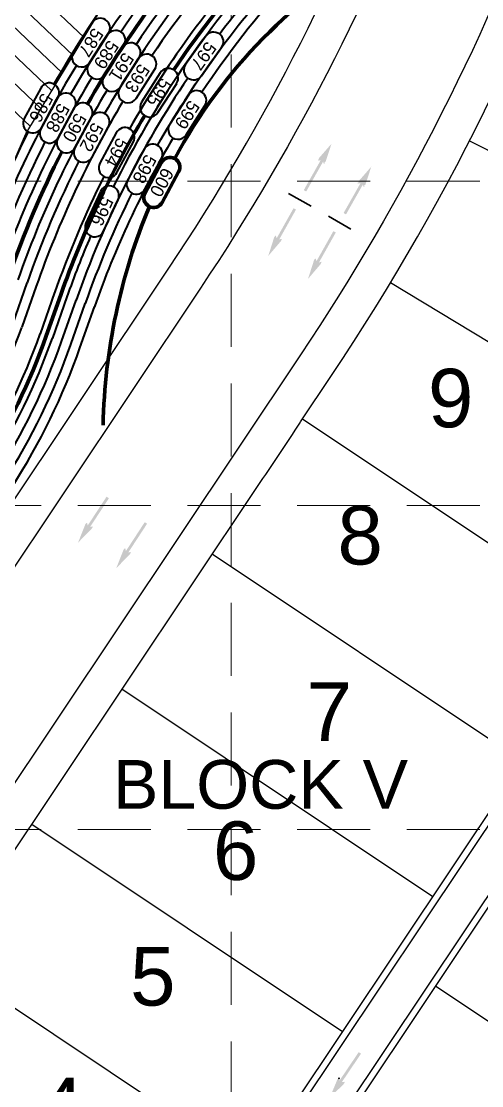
# Model space of a CAD drawing. Header units: inches. Extents: x -5337 to 1057, y 15227 to 19227.
# Drawn here: x -1705.8 to -1564.1, y 16948.4 to 17276 of the extents above; entities that cross this region are included whole.
import ezdxf
from ezdxf.enums import TextEntityAlignment as Align

# ---------------------------------------------------------------- set-up
doc = ezdxf.new("R2010")
doc.units = ezdxf.units.IN
doc.header["$LTSCALE"] = 150
doc.header["$MEASUREMENT"] = 0
doc.linetypes.add('HIDDEN', pattern=[0.375, 0.25, -0.125])
for name, color, linetype in [('1 BLOCK NUMBERS', 7, 'Continuous'), ('1 LOT NUMBER', 7, 'Continuous'), ('COMT-MIN', 84, 'Continuous'), ('CONT-MJR', 84, 'Continuous'), ('grid', 7, 'HIDDEN'), ('LOTLINE', 7, 'Continuous'), ('PAVING', 7, 'Continuous'), ('ROW', 7, 'Continuous')]:
    doc.layers.add(name, color=color, linetype=linetype)
doc.styles.get("Standard").update_dxf_attribs({"font": 'ARIAL.TTF', "height": 25})
doc.styles.add('Style-ENGINEERING', font='ENGINEERING.shx')

msp = doc.modelspace()

# ---------------------------------------------------------------- hatches: boundary and pattern name
at = {"layer": 'PAVING', "linetype": 'Continuous', "lineweight": 30}
h = msp.add_hatch(color=256, dxfattribs=at)
edge = h.paths.add_edge_path()
edge.add_line((-1612.7, 17232.07), (-1612.87, 17232.79))
edge.add_line((-1612.87, 17232.79), (-1618.08, 17223.58))
edge.add_line((-1618.08, 17223.58), (-1618.83, 17224))
edge.add_line((-1618.83, 17224), (-1613.62, 17233.21))
edge.add_line((-1613.62, 17233.21), (-1614.42, 17233.03))
edge.add_line((-1614.42, 17233.03), (-1614.42, 17233.03))
edge.add_ellipse((-1614.19, 17233.52), major_axis=(-0.276, -0.487), ratio=0.285714, start_angle=-125.8315, end_angle=14.4967, ccw=False)
edge.add_line((-1614.14, 17233.87), (-1614.14, 17233.87))
edge.add_line((-1614.14, 17233.87), (-1610.29, 17238.28))
edge.add_line((-1610.29, 17238.28), (-1612.13, 17232.72))
edge.add_line((-1612.13, 17232.72), (-1612.13, 17232.73))
edge.add_ellipse((-1612.4, 17232.51), major_axis=(-0.276, -0.487), ratio=0.285714, start_angle=-17.1827, end_angle=124.7269, ccw=False)
edge.add_line((-1612.7, 17232.07), (-1612.7, 17232.07))
edge.add_line((-1612.7, 17232.07), (-1612.7, 17232.07))
edge.add_line((-1612.7, 17232.07), (-1612.7, 17232.07))
h = msp.add_hatch(color=256, dxfattribs=at)
edge = h.paths.add_edge_path()
edge.add_line((-1600.45, 17225.03), (-1600.62, 17225.74))
edge.add_line((-1600.62, 17225.74), (-1605.83, 17216.53))
edge.add_line((-1605.83, 17216.53), (-1606.58, 17216.95))
edge.add_line((-1606.58, 17216.95), (-1601.36, 17226.16))
edge.add_line((-1601.36, 17226.16), (-1602.16, 17225.99))
edge.add_line((-1602.16, 17225.99), (-1602.17, 17225.99))
edge.add_ellipse((-1601.93, 17226.48), major_axis=(-0.276, -0.487), ratio=0.285714, start_angle=-125.8315, end_angle=14.4967, ccw=False)
edge.add_line((-1601.89, 17226.83), (-1601.88, 17226.82))
edge.add_line((-1601.88, 17226.82), (-1598.04, 17231.23))
edge.add_line((-1598.04, 17231.23), (-1599.87, 17225.68))
edge.add_line((-1599.87, 17225.68), (-1599.87, 17225.68))
edge.add_ellipse((-1600.14, 17225.47), major_axis=(-0.276, -0.487), ratio=0.285714, start_angle=-17.1827, end_angle=124.7269, ccw=False)
edge.add_line((-1600.45, 17225.03), (-1600.45, 17225.03))
edge.add_line((-1600.45, 17225.03), (-1600.45, 17225.03))
edge.add_line((-1600.45, 17225.03), (-1600.45, 17225.03))
h = msp.add_hatch(color=256, dxfattribs=at)
edge = h.paths.add_edge_path()
edge.add_line((-1625.71, 17209), (-1626.41, 17208.77))
edge.add_line((-1626.41, 17208.77), (-1621.23, 17218))
edge.add_line((-1621.23, 17218), (-1621.98, 17218.42))
edge.add_line((-1621.98, 17218.42), (-1627.16, 17209.2))
edge.add_line((-1627.16, 17209.2), (-1627.42, 17209.97))
edge.add_line((-1627.42, 17209.97), (-1627.42, 17209.97))
edge.add_ellipse((-1627.72, 17209.52), major_axis=(0.274, 0.488), ratio=0.285714, start_angle=345.5033, end_angle=485.8315)
edge.add_line((-1628, 17209.3), (-1628, 17209.3))
edge.add_line((-1628, 17209.3), (-1629.77, 17203.73))
edge.add_line((-1629.77, 17203.73), (-1625.97, 17208.17))
edge.add_line((-1625.97, 17208.17), (-1625.98, 17208.17))
edge.add_ellipse((-1625.93, 17208.51), major_axis=(0.274, 0.488), ratio=0.285714, start_angle=235.2731, end_angle=377.1827)
edge.add_line((-1625.71, 17209), (-1625.71, 17209))
edge.add_line((-1625.71, 17209), (-1625.71, 17209))
edge.add_line((-1625.71, 17209), (-1625.71, 17209))
h = msp.add_hatch(color=256, dxfattribs=at)
edge = h.paths.add_edge_path()
edge.add_line((-1613.46, 17201.95), (-1614.16, 17201.73))
edge.add_line((-1614.16, 17201.73), (-1608.97, 17210.96))
edge.add_line((-1608.97, 17210.96), (-1609.72, 17211.38))
edge.add_line((-1609.72, 17211.38), (-1614.91, 17202.15))
edge.add_line((-1614.91, 17202.15), (-1615.17, 17202.93))
edge.add_line((-1615.17, 17202.93), (-1615.17, 17202.93))
edge.add_ellipse((-1615.47, 17202.48), major_axis=(0.274, 0.488), ratio=0.285714, start_angle=345.5033, end_angle=485.8315)
edge.add_line((-1615.74, 17202.25), (-1615.74, 17202.25))
edge.add_line((-1615.74, 17202.25), (-1617.52, 17196.68))
edge.add_line((-1617.52, 17196.68), (-1613.72, 17201.12))
edge.add_line((-1613.72, 17201.12), (-1613.72, 17201.12))
edge.add_ellipse((-1613.68, 17201.47), major_axis=(0.274, 0.488), ratio=0.285714, start_angle=235.2731, end_angle=377.1827)
edge.add_line((-1613.46, 17201.95), (-1613.46, 17201.95))
edge.add_line((-1613.46, 17201.95), (-1613.46, 17201.95))
edge.add_line((-1613.46, 17201.95), (-1613.46, 17201.95))
at = {"layer": 'PAVING'}
h = msp.add_hatch(color=256, dxfattribs=at)
edge = h.paths.add_edge_path()
edge.add_line((-1683.89, 17120.49), (-1684.61, 17120.31))
edge.add_line((-1684.61, 17120.31), (-1678.81, 17129.17))
edge.add_line((-1678.81, 17129.17), (-1679.53, 17129.64))
edge.add_line((-1679.53, 17129.64), (-1685.33, 17120.78))
edge.add_line((-1685.33, 17120.78), (-1685.53, 17121.57))
edge.add_line((-1685.53, 17121.57), (-1685.53, 17121.57))
edge.add_ellipse((-1685.86, 17121.14), major_axis=(0.306, 0.469), ratio=0.285714, start_angle=345.5033, end_angle=485.8315)
edge.add_line((-1686.15, 17120.94), (-1686.15, 17120.94))
edge.add_line((-1686.15, 17120.94), (-1688.3, 17115.5))
edge.add_line((-1688.3, 17115.5), (-1684.21, 17119.67))
edge.add_line((-1684.21, 17119.67), (-1684.21, 17119.67))
edge.add_ellipse((-1684.15, 17120.01), major_axis=(0.306, 0.469), ratio=0.285714, start_angle=235.2731, end_angle=377.1827)
edge.add_line((-1683.89, 17120.49), (-1683.89, 17120.49))
edge.add_line((-1683.89, 17120.49), (-1683.89, 17120.49))
edge.add_line((-1683.89, 17120.49), (-1683.89, 17120.49))
h = msp.add_hatch(color=256, dxfattribs=at)
edge = h.paths.add_edge_path()
edge.add_line((-1672.13, 17112.64), (-1672.85, 17112.46))
edge.add_line((-1672.85, 17112.46), (-1667.06, 17121.32))
edge.add_line((-1667.06, 17121.32), (-1667.78, 17121.79))
edge.add_line((-1667.78, 17121.79), (-1673.57, 17112.93))
edge.add_line((-1673.57, 17112.93), (-1673.78, 17113.72))
edge.add_line((-1673.78, 17113.72), (-1673.78, 17113.72))
edge.add_ellipse((-1674.11, 17113.29), major_axis=(0.306, 0.469), ratio=0.285714, start_angle=345.5033, end_angle=485.8315)
edge.add_line((-1674.39, 17113.09), (-1674.39, 17113.09))
edge.add_line((-1674.39, 17113.09), (-1676.54, 17107.65))
edge.add_line((-1676.54, 17107.65), (-1672.45, 17111.82))
edge.add_line((-1672.45, 17111.82), (-1672.45, 17111.82))
edge.add_ellipse((-1672.39, 17112.16), major_axis=(0.306, 0.469), ratio=0.285714, start_angle=235.2731, end_angle=377.1827)
edge.add_line((-1672.14, 17112.64), (-1672.13, 17112.64))
edge.add_line((-1672.13, 17112.64), (-1672.13, 17112.64))
edge.add_line((-1672.13, 17112.64), (-1672.13, 17112.64))
at = {"layer": 'PAVING', "linetype": 'Continuous', "lineweight": 30}
h = msp.add_hatch(color=256, dxfattribs=at)
edge = h.paths.add_edge_path()
edge.add_line((-1606.32, 16949.56), (-1607.13, 16949.45))
edge.add_line((-1607.13, 16949.45), (-1601.21, 16958.22))
edge.add_line((-1601.21, 16958.22), (-1601.92, 16958.7))
edge.add_line((-1601.92, 16958.7), (-1607.84, 16949.93))
edge.add_line((-1607.84, 16949.93), (-1607.95, 16950.65))
edge.add_line((-1607.95, 16950.65), (-1607.95, 16950.66))
edge.add_ellipse((-1608.29, 16950.24), major_axis=(0.313, 0.464), ratio=0.285714, start_angle=342.8173, end_angle=484.7269)
edge.add_line((-1608.58, 16950.05), (-1608.58, 16950.05))
edge.add_line((-1608.58, 16950.05), (-1610.84, 16944.66))
edge.add_line((-1610.84, 16944.66), (-1606.66, 16948.75))
edge.add_line((-1606.66, 16948.75), (-1606.66, 16948.75))
edge.add_ellipse((-1606.59, 16949.09), major_axis=(0.313, 0.464), ratio=0.285714, start_angle=234.1685, end_angle=374.4967)
edge.add_line((-1606.32, 16949.56), (-1606.32, 16949.56))
edge.add_line((-1606.32, 16949.56), (-1606.32, 16949.56))

# ---------------------------------------------------------------- linework, layer by layer
at = {"color": 5}
for p, q in [((-1771.78, 17352.1), (-1686.45, 17270.96)), ((-1776.11, 17347.59), (-1689.76, 17265.48)), ((-1779.82, 17342.49), (-1693.06, 17260)), ((-1782.66, 17336.57), (-1696.37, 17254.52)), ((-1785.25, 17330.4), (-1699.68, 17249.04)), ((-1787.75, 17324.16), (-1702.98, 17243.56)), ((-1704.33, 17241.33), (-1682.29, 17277.84)), ((-1720.63, 17204.15), (-1704.33, 17241.33))]:
    msp.add_line(p, q, dxfattribs=at)
at = {"layer": 'COMT-MIN', "color": 5, "linetype": 'Continuous', "lineweight": 40}
for p, q in [((-1683.97, 17275.51), (-1689.72, 17266.53)), ((-1683.97, 17275.51), (-1683.97, 17275.51)), ((-1679.26, 17271.76), (-1685.02, 17262.78)), ((-1684.67, 17263.29), (-1678.92, 17272.27)), ((-1679.26, 17271.76), (-1679.26, 17271.76)), ((-1678.92, 17272.27), (-1678.92, 17272.27)), ((-1648.99, 17271.36), (-1655.19, 17262.68)), ((-1648.99, 17271.36), (-1648.99, 17271.36)), ((-1674.59, 17267.95), (-1680.34, 17258.97)), ((-1679.96, 17259.54), (-1674.21, 17268.52)), ((-1674.59, 17267.95), (-1674.59, 17267.95)), ((-1674.21, 17268.52), (-1674.21, 17268.52)), ((-1650.32, 17259.19), (-1644.11, 17267.86)), ((-1644.11, 17267.86), (-1644.11, 17267.86)), ((-1675.29, 17255.74), (-1669.54, 17264.72)), ((-1669.54, 17264.72), (-1669.54, 17264.72)), ((-1684.67, 17263.29), (-1684.67, 17263.29)), ((-1669.71, 17264.46), (-1675.46, 17255.48)), ((-1670.41, 17252.24), (-1664.65, 17261.22)), ((-1669.71, 17264.46), (-1669.71, 17264.46)), ((-1664.65, 17261.22), (-1664.65, 17261.22)), ((-1679.96, 17259.54), (-1679.96, 17259.54)), ((-1663, 17260.09), (-1668.76, 17251.11)), ((-1663, 17260.09), (-1663, 17260.09)), ((-1650.32, 17259.19), (-1650.32, 17259.19)), ((-1699.78, 17255.41), (-1704.85, 17246.02)), ((-1699.78, 17255.41), (-1699.78, 17255.41)), ((-1675.29, 17255.74), (-1675.29, 17255.74)), ((-1663.71, 17247.87), (-1657.95, 17256.85)), ((-1657.95, 17256.85), (-1657.95, 17256.85)), ((-1694.65, 17252.29), (-1699.72, 17242.9)), ((-1699.57, 17243.17), (-1694.5, 17252.56)), ((-1694.65, 17252.29), (-1694.65, 17252.29)), ((-1694.5, 17252.56), (-1694.5, 17252.56)), ((-1670.41, 17252.24), (-1670.41, 17252.24)), ((-1654.34, 17253.25), (-1660.1, 17244.27)), ((-1654.35, 17253.25), (-1654.34, 17253.25)), ((-1689.46, 17249.28), (-1694.53, 17239.89)), ((-1694.44, 17240.05), (-1689.37, 17249.44)), ((-1689.46, 17249.28), (-1689.46, 17249.28)), ((-1689.37, 17249.44), (-1689.37, 17249.44)), ((-1655.05, 17241.04), (-1649.29, 17250.02)), ((-1649.29, 17250.02), (-1649.29, 17250.02)), ((-1684.22, 17246.36), (-1689.28, 17236.97)), ((-1689.25, 17237.04), (-1684.18, 17246.43)), ((-1684.22, 17246.36), (-1684.22, 17246.36)), ((-1684.18, 17246.43), (-1684.18, 17246.43)), ((-1663.71, 17247.87), (-1663.71, 17247.87)), ((-1699.57, 17243.17), (-1699.57, 17243.17)), ((-1684, 17234.12), (-1678.94, 17243.51)), ((-1676.53, 17241.67), (-1681.6, 17232.28)), ((-1678.94, 17243.51), (-1678.94, 17243.51)), ((-1676.53, 17241.67), (-1676.53, 17241.67)), ((-1694.44, 17240.05), (-1694.44, 17240.05)), ((-1676.32, 17229.44), (-1671.25, 17238.82)), ((-1671.25, 17238.82), (-1671.25, 17238.82)), ((-1655.05, 17241.04), (-1655.05, 17241.04)), ((-1689.25, 17237.04), (-1689.25, 17237.04)), ((-1667.93, 17236.57), (-1673, 17227.18)), ((-1667.93, 17236.57), (-1667.93, 17236.57)), ((-1684, 17234.12), (-1684, 17234.12)), ((-1667.72, 17224.33), (-1662.65, 17233.72)), ((-1662.65, 17233.72), (-1662.65, 17233.72)), ((-1676.32, 17229.44), (-1676.32, 17229.44)), ((-1681.43, 17223.56), (-1685.9, 17213.87)), ((-1681.43, 17223.56), (-1681.43, 17223.56)), ((-1667.72, 17224.33), (-1667.72, 17224.33)), ((-1680.45, 17211.36), (-1675.98, 17221.05)), ((-1675.98, 17221.05), (-1675.98, 17221.05)), ((-1680.45, 17211.36), (-1680.45, 17211.36)), ((-1704.02, 17195.42), (-1708.47, 17182.76)), ((-1701.19, 17194.43), (-1705.64, 17181.77)), ((-1704.02, 17195.42), (-1704.02, 17195.42)), ((-1701.19, 17194.43), (-1701.19, 17194.43)), ((-1695.53, 17192.44), (-1699.98, 17179.78)), ((-1695.53, 17192.44), (-1695.53, 17192.44)), ((-1691.75, 17191.11), (-1696.21, 17178.45)), ((-1693.38, 17177.45), (-1688.92, 17190.11)), ((-1691.75, 17191.11), (-1691.75, 17191.11)), ((-1688.92, 17190.11), (-1688.92, 17190.11)), ((-1690.55, 17176.46), (-1686.09, 17189.12)), ((-1687.72, 17175.46), (-1683.26, 17188.12)), ((-1686.09, 17189.12), (-1686.09, 17189.12)), ((-1683.26, 17188.12), (-1683.26, 17188.12)), ((-1705.64, 17181.77), (-1705.64, 17181.77)), ((-1699.98, 17179.78), (-1699.98, 17179.78)), ((-1696.21, 17178.45), (-1696.21, 17178.45)), ((-1693.38, 17177.45), (-1693.38, 17177.45)), ((-1690.55, 17176.46), (-1690.55, 17176.46)), ((-1687.72, 17175.46), (-1687.72, 17175.46))]:
    msp.add_line(p, q, dxfattribs=at)
for centre, radius, start, end in [((-1405.92, 17090.56), 334, 137.8021, 150.1864), ((-1405.92, 17090.56), 328, 137.8021, 150.2137), ((-1405.92, 17090.56), 325, 137.8021, 145.9228), ((-1405.92, 17090.56), 319, 137.8021, 146.0184), ((-1405.92, 17090.56), 316, 137.8021, 150.2068), ((-1405.92, 17090.56), 313, 137.8021, 146.0494), ((-1405.92, 17090.56), 303, 137.8021, 153.6549), ((-1405.92, 17090.56), 307, 137.8021, 150.253), ((-1405.92, 17090.56), 294, 137.8021, 146.1891), ((-1681.44, 17273.89), 3, 327.3387, 147.3387), ((-1676.73, 17270.14), 3, 327.3387, 147.3387), ((-1646.55, 17269.61), 3, 324.405, 144.405), ((-1672.06, 17266.33), 3, 327.3387, 147.3387), ((-1687.2, 17264.91), 3, 147.3387, 327.3387), ((-1667.18, 17262.84), 3, 327.3387, 147.3387), ((-1405.92, 17090.56), 331, 148.7272, 160.6195), ((-1682.49, 17261.16), 3, 147.3387, 327.3387), ((-1660.48, 17258.47), 3, 327.3387, 147.3387), ((-1652.75, 17260.94), 3, 144.405, 324.405), ((-1405.92, 17090.56), 325, 148.8614, 160.6195), ((-1405.92, 17090.56), 300, 145.958, 160.6195), ((-1677.82, 17257.35), 3, 147.3387, 327.3387), ((-1405.92, 17090.56), 319, 149.0122, 160.6195), ((-1697.14, 17253.98), 3, 331.6472, 151.6472), ((-1672.94, 17253.86), 3, 147.3387, 327.3387), ((-1692.01, 17250.86), 3, 331.6472, 151.6472), ((-1651.82, 17251.63), 3, 327.3387, 147.3387), ((-1405.92, 17090.56), 313, 149.1005, 160.6195), ((-1686.82, 17247.85), 3, 331.6472, 151.6472), ((-1666.23, 17249.49), 3, 147.3387, 327.3387), ((-1702.21, 17244.59), 3, 151.6472, 331.6472), ((-1681.58, 17244.93), 3, 331.6472, 151.6472), ((-1405.92, 17090.56), 334, 153.0457, 160.6195), ((-1697.08, 17241.48), 3, 151.6472, 331.6472), ((-1673.89, 17240.25), 3, 331.6472, 151.6472), ((-1657.58, 17242.65), 3, 147.3387, 327.3387), ((-1405.92, 17090.56), 328, 153.1254, 160.6195), ((-1691.89, 17238.46), 3, 151.6472, 331.6472), ((-1405.92, 17090.56), 294, 149.4371, 160.6195), ((-1686.64, 17235.55), 3, 151.6472, 331.6472), ((-1665.29, 17235.14), 3, 331.6472, 151.6472), ((-1405.92, 17090.56), 316, 153.2291, 160.6195), ((-1678.96, 17230.86), 3, 151.6472, 331.6472), ((-1405.92, 17090.56), 307, 153.3639, 160.6195), ((-1678.71, 17222.3), 3, 335.2583, 155.2583), ((-1670.36, 17225.75), 3, 151.6472, 331.6472), ((-1405.92, 17090.56), 297, 153.5006, 160.6195), ((-1683.17, 17212.61), 3, 155.2583, 335.2583), ((-1405.92, 17090.56), 303, 156.8069, 160.6195), ((-1882.04, 17243.82), 187, 314.1719, 340.6195), ((-1882.04, 17243.82), 193, 314.1719, 340.6195), ((-1882.04, 17243.82), 197, 314.1719, 340.6195), ((-1882.04, 17243.82), 200, 314.1719, 340.6195), ((-1882.04, 17243.82), 203, 314.1719, 340.6195), ((-1882.04, 17243.82), 206, 314.1719, 340.6195)]:
    msp.add_arc(centre, radius, start, end, dxfattribs=at)
at = {"layer": 'COMT-MIN', "color": 5, "linetype": 'Continuous', "lineweight": 40, "extrusion": (0, 0, -1)}
for radius, start in [(300, 37.2255), (297, 29.7149)]:
    msp.add_arc((1405.92, 17090.56), radius, start, 42.1979, dxfattribs=at)
at = {"layer": 'CONT-MJR', "color": 5, "linetype": 'Continuous', "lineweight": 70}
for p, q in [((-1662.62, 17232.47), (-1667.69, 17223.08)), ((-1662.62, 17232.47), (-1662.62, 17232.47)), ((-1662.41, 17220.23), (-1657.34, 17229.62)), ((-1657.34, 17229.62), (-1657.34, 17229.62)), ((-1662.41, 17220.23), (-1662.41, 17220.23)), ((-1698.09, 17179.11), (-1693.64, 17191.77)), ((-1693.64, 17191.77), (-1693.64, 17191.77)), ((-1698.09, 17179.11), (-1698.09, 17179.11))]:
    msp.add_line(p, q, dxfattribs=at)
for centre, radius, start, end in [((-1405.92, 17090.56), 322, 137.8021, 150.2197), ((-1515.53, 17157.14), 162.22, 119.2713, 151.8446), ((-1405.92, 17090.56), 305, 137.8021, 146.0271), ((-1405.92, 17090.56), 305, 149.1582, 160.6195), ((-1405.92, 17090.56), 322, 153.1857, 160.6195), ((-1659.98, 17231.04), 3, 331.6472, 151.6472), ((-1665.05, 17221.66), 3, 151.6472, 331.6472), ((-1495.16, 17147.59), 185.48, 157.3685, 178.7347), ((-1882.04, 17243.82), 195, 314.1719, 340.6195)]:
    msp.add_arc(centre, radius, start, end, dxfattribs=at)
at = {"layer": 'grid', "color": 252, "linetype": 'HIDDEN', "lineweight": 0, "ltscale": 0.6}
for p, q in [((-1641.14, 19121.98), (-1641.14, 15630.29)), ((-5232.14, 17226.73), (952.36, 17226.73)), ((-5232.14, 17126.98), (952.36, 17126.98)), ((-5232.14, 17027.23), (952.36, 17027.23))]:
    msp.add_line(p, q, dxfattribs=at)
at = {"layer": 'LOTLINE'}
for p, q in [((-1567.79, 17239.2), (-1465.47, 17186.7)), ((-1592.12, 17195.53), (-1493.63, 17136.15)), ((-1523.61, 17089.64), (-1619.23, 17153.52)), ((-1551.39, 17048.07), (-1647.01, 17111.95)), ((-1579.16, 17006.49), (-1674.78, 17070.37)), ((-1606.94, 16964.91), (-1702.56, 17028.8)), ((-1634.71, 16923.34), (-1730.34, 16987.22)), ((-1578.24, 16979.07), (-1482.61, 16915.19))]:
    msp.add_line(p, q, dxfattribs=at)
at = {"layer": 'PAVING', "linetype": 'Continuous', "lineweight": 30}
for p, q in [((-1623.5, 17222.98), (-1616.55, 17219.02)), ((-1611.25, 17215.94), (-1604.3, 17211.97))]:
    msp.add_line(p, q, dxfattribs=at)
at = {"layer": 'PAVING'}
for p, q in [((-1650.63, 17193.84), (-1792, 16982.23)), ((-1619.86, 17173.28), (-1761.23, 16961.68)), ((-1644.4, 16883.63), (-1503.04, 17095.24)), ((-1526.53, 17081.67), (-1654.38, 16890.29))]:
    msp.add_line(p, q, dxfattribs=at)
at = {"layer": 'PAVING', "extrusion": (0, 0, -1)}
for radius in [681.5, 718.5]:
    msp.add_arc((2217.3, 17572.42), radius, 200.00174, 213.74584, dxfattribs=at)
at = {"layer": 'PAVING', "linetype": 'Continuous', "lineweight": 30}
msp.add_point((-1607.95, 16950.65), dxfattribs=at)
at = {"layer": 'ROW'}
for p, q in [((-1801.56, 16988.62), (-1660.34, 17200)), ((-1619.83, 17152.64), (-1610.3, 17166.9)), ((-1751.67, 16955.29), (-1633.07, 17132.82)), ((-1656.05, 16891.41), (-1514.68, 17103.01)), ((-1642.74, 16882.52), (-1501.37, 17094.12)), ((-1642.74, 16882.52), (-1501.37, 17094.12))]:
    msp.add_line(p, q, dxfattribs=at)
for centre, radius, start, end in [((-2217.3, 17572.42), 730, 326.25416, 342.02415), ((-2217.3, 17572.42), 670, 326.2308, 339.98068), ((-2433.24, 17681.66), 970.31, 325.55348, 326.95505)]:
    msp.add_arc(centre, radius, start, end, dxfattribs=at)

# ---------------------------------------------------------------- texts
at = {"layer": '1 BLOCK NUMBERS'}
msp.add_text('BLOCK V ', height=15, dxfattribs=at).set_placement((-1677.56, 17041.1), align=Align.MIDDLE_LEFT)
at = {"layer": '1 LOT NUMBER'}
for s, p in [('9', (-1580.61, 17160)), ('8', (-1608.47, 17117.77)), ('7', (-1617.98, 17063.48)), ('6', (-1646.79, 17020.69)), ('5', (-1672.29, 16982.03)), ('4', (-1700.51, 16941.85))]:
    msp.add_text(s, height=18, dxfattribs=at).set_placement(p, align=Align.MIDDLE_LEFT)
at = {"layer": 'COMT-MIN', "color": 5, "linetype": 'Continuous', "lineweight": 40, "style": 'Style-ENGINEERING'}
for s, rotation, p in [('587', 237.3387, (-1684.32, 17269.4)), ('589', 237.3387, (-1679.61, 17265.65)), ('597', 234.405, (-1649.65, 17265.27)), ('591', 237.3387, (-1674.94, 17261.85)), ('593', 237.3387, (-1670.06, 17258.35)), ('595', 237.3387, (-1663.36, 17253.98)), ('586', 241.6472, (-1699.67, 17249.29)), ('599', 237.3387, (-1654.7, 17247.15)), ('588', 241.6472, (-1694.55, 17246.17)), ('590', 241.6472, (-1689.36, 17243.16)), ('592', 241.6472, (-1684.11, 17240.24)), ('594', 241.6472, (-1676.43, 17235.55)), ('598', 241.6472, (-1667.83, 17230.45)), ('596', 245.2583, (-1680.94, 17217.46))]:
    msp.add_text(s, height=4, rotation=rotation, dxfattribs=at).set_placement(p, align=Align.MIDDLE_CENTER)
at = {"layer": 'CONT-MJR', "color": 5, "linetype": 'Continuous', "lineweight": 70, "style": 'Style-ENGINEERING'}
msp.add_text('600', height=4, rotation=241.6472, dxfattribs=at).set_placement((-1662.51, 17226.35), align=Align.MIDDLE_CENTER)

doc.saveas('drawing.dxf')
